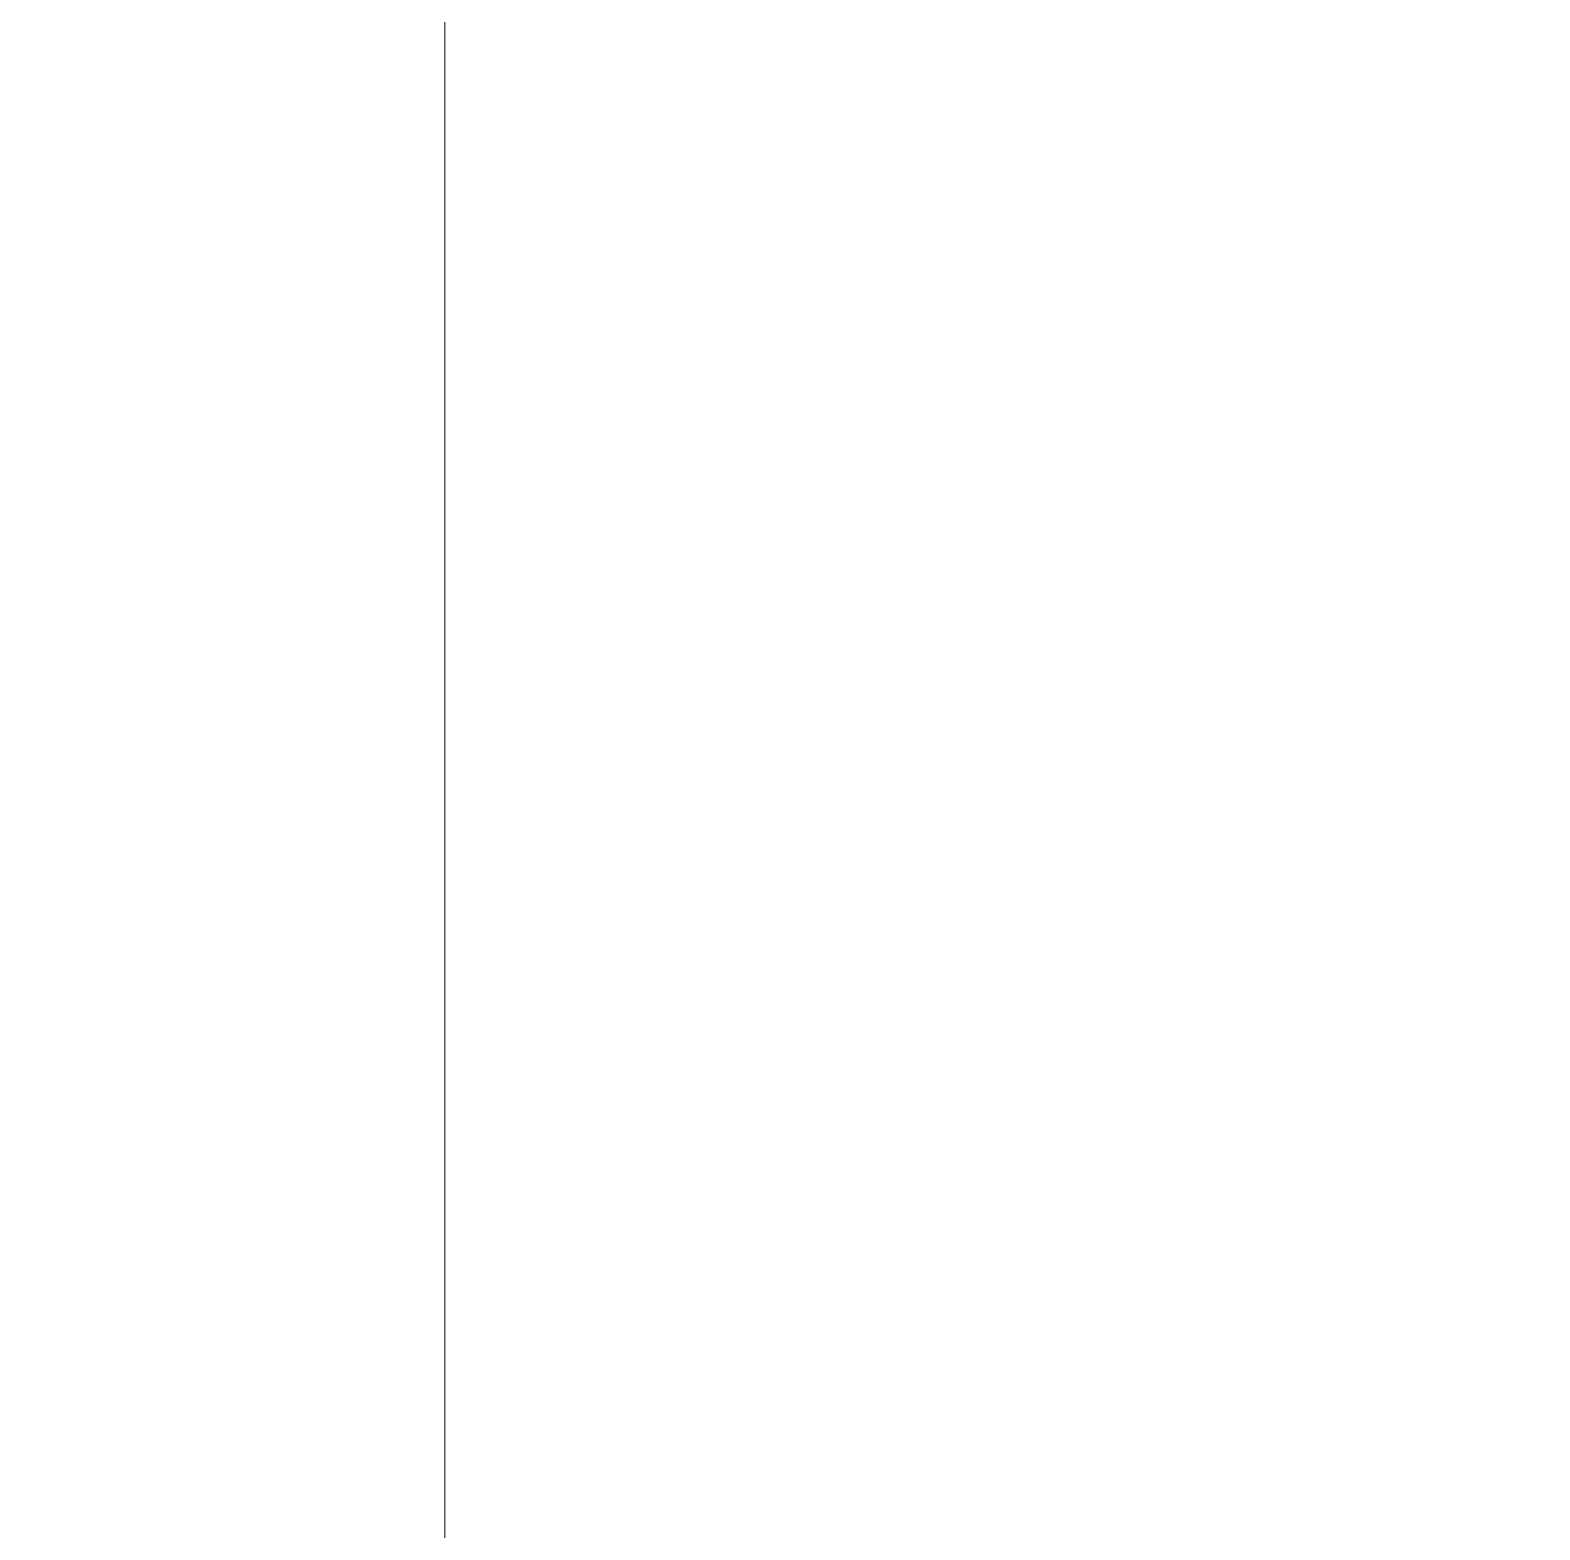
# Model space of a CAD drawing. Header units: millimetres. Extents: x -23600 to 58751, y -29611 to 36794.
# Drawn here: x 9085.1 to 9201.6, y 30583.7 to 30699.4 of the extents above; entities that cross this region are included whole.
import ezdxf

# ---------------------------------------------------------------- set-up
doc = ezdxf.new("R2010")
doc.units = ezdxf.units.MM
doc.layers.add('A-GLAZ', color=151, linetype='Continuous', lineweight=9)
doc.layers.add('A-WALL-PATT', color=111, linetype='Continuous', lineweight=25)

# ---------------------------------------------------------------- blocks, each defined once
blk = doc.blocks.new('M_Fixed - 0915 x 1220mm-182280-01 - Entry Level')
at = {"layer": 'A-GLAZ', "lineweight": 18}
blk.add_line((-425.5, 101.5), (-425.5, -138.5), dxfattribs=at)

msp = doc.modelspace()

# ---------------------------------------------------------------- hatches: boundary and pattern name
at = {"layer": 'A-WALL-PATT', "lineweight": 9}
h = msp.add_hatch(dxfattribs=at)
h.set_pattern_fill('FP_1', color=256, style=0, pattern_type=2)
h.set_pattern_definition([(0, (0, 0), (0, 300), []), (90, (0, 0), (-300, 2e-14), [])])
h.paths.add_polyline_path([(27511.9, 30692.04), (27511.9, 30792.04), (17456.1, 30792.04), (17456.1, 30692.04), (27411.9, 30692.04)], flags=0)
h.paths.add_polyline_path([(6732.41, 30692.04), (9085.1, 30692.04), (9085.1, 30792.04), (6647.6, 30792.04), (6647.6, 30692.04)], flags=0)
h.paths.add_polyline_path([(11320.1, 30692.04), (12929.1, 30692.04), (12929.1, 30792.04), (11320.1, 30792.04)], flags=0)
h.paths.add_polyline_path([(10405.1, 30692.04), (10405.1, 30792.04), (10000.1, 30792.04), (10000.1, 30692.04)], flags=0)
h.paths.add_polyline_path([(16252.1, 30692.04), (16541.1, 30692.04), (16541.1, 30792.04), (16252.1, 30792.04)], flags=0)
h.paths.add_polyline_path([(15337.1, 30692.04), (15337.1, 30792.04), (15048.1, 30792.04), (15048.1, 30692.04)], flags=0)
h.paths.add_polyline_path([(13844.1, 30692.04), (14133.1, 30692.04), (14133.1, 30792.04), (13844.1, 30792.04)], flags=0)
h = msp.add_hatch(dxfattribs=at)
h.set_pattern_fill('FP_3', color=256, style=0, pattern_type=2)
h.set_pattern_definition([(45, (0, 0), (-212.132, 212.132), []), (135, (0, 0), (-212.132, -212.132), [])])
h.paths.add_polyline_path([(27411.9, 30502.04), (27411.9, 30692.04), (17456.1, 30692.04), (17456.1, 30502.04), (27221.9, 30502.04)], flags=0)
h.paths.add_polyline_path([(6647.6, 30502.04), (9085.1, 30502.04), (9085.1, 30692.04), (6647.6, 30692.04)], flags=0)
h.paths.add_polyline_path([(16252.1, 30502.04), (16541.1, 30502.04), (16541.1, 30692.04), (16252.1, 30692.04)], flags=0)
h.paths.add_polyline_path([(11320.1, 30502.04), (12929.1, 30502.04), (12929.1, 30692.04), (11320.1, 30692.04)], flags=0)
h.paths.add_polyline_path([(13844.1, 30502.04), (14133.1, 30502.04), (14133.1, 30692.04), (13844.1, 30692.04)], flags=0)
h.paths.add_polyline_path([(10405.1, 30502.04), (10405.1, 30692.04), (10000.1, 30692.04), (10000.1, 30502.04)], flags=0)
h.paths.add_polyline_path([(15048.1, 30502.04), (15337.1, 30502.04), (15337.1, 30692.04), (15048.1, 30692.04)], flags=0)

# ---------------------------------------------------------------- block references
at = {"layer": 'A-GLAZ'}
msp.add_blockref('M_Fixed - 0915 x 1220mm-182280-01 - Entry Level', (9542.6, 30627.54), dxfattribs=at)

doc.saveas('drawing.dxf')
